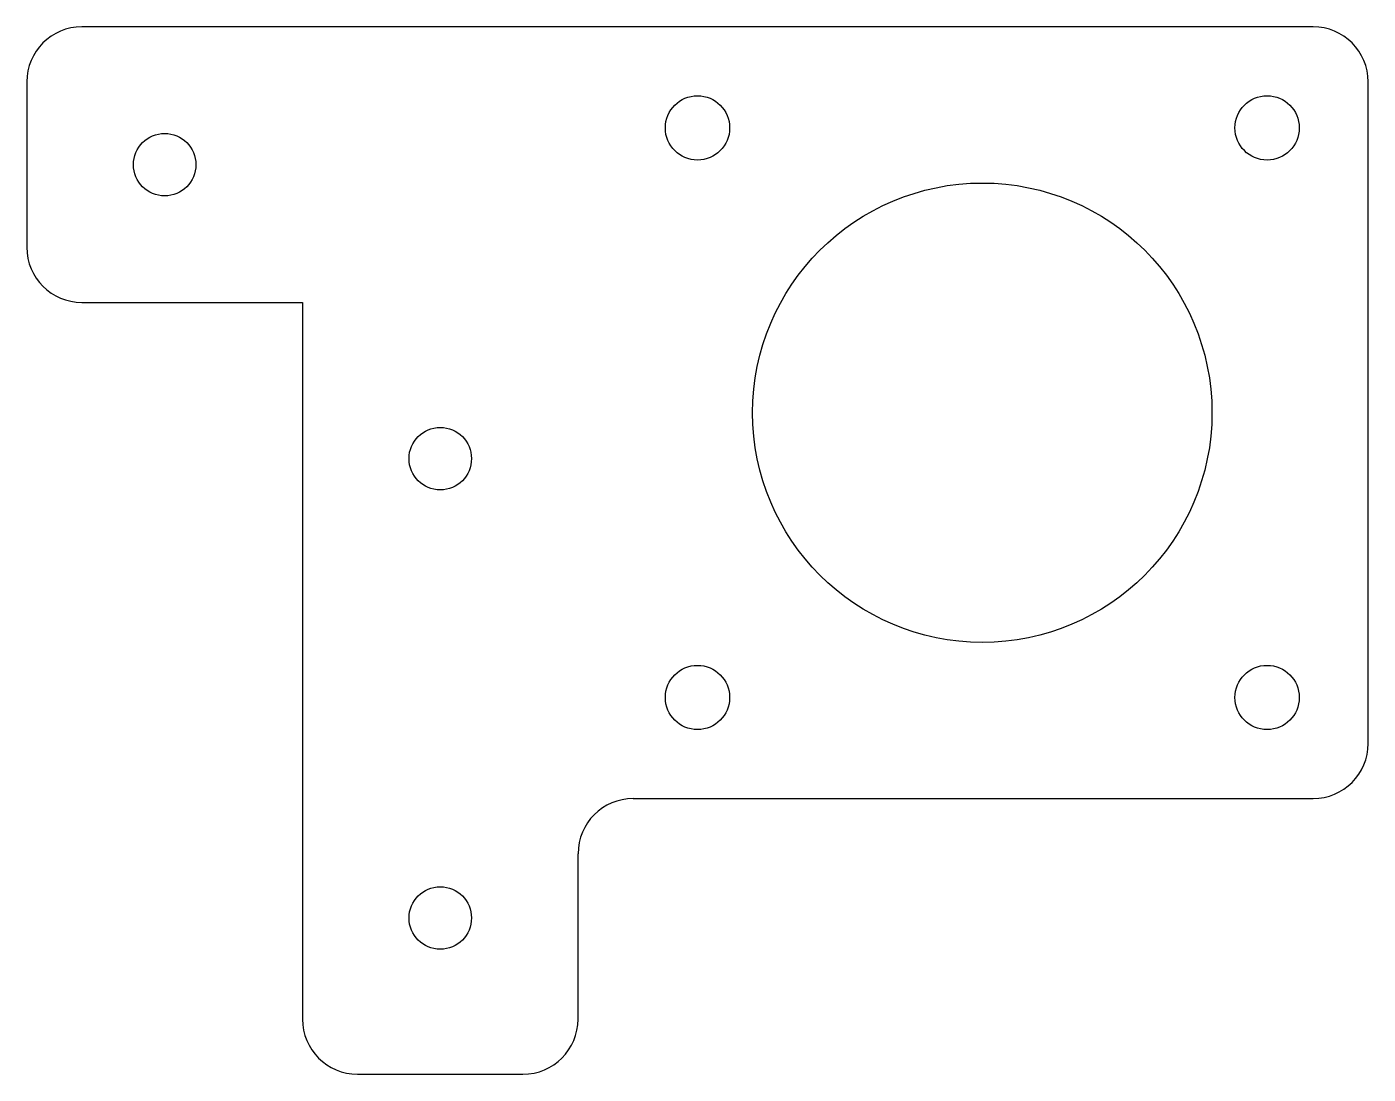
# Model space of a CAD drawing. Header units: millimetres. Extents: x -15 to 58, y -42 to 15.
import ezdxf

# ---------------------------------------------------------------- set-up
doc = ezdxf.new("R2010")
doc.units = ezdxf.units.MM

msp = doc.modelspace()

# ---------------------------------------------------------------- linework, layer by layer
at = {"color": 7, "linetype": 'Continuous', "lineweight": 25}
for p, q in [((55, 15), (-12, 15)), ((-15, 12), (-15, 3)), ((58, -24), (58, 12)), ((-12, 0), (0, 0)), ((0, 0), (0, -39)), ((18, -27), (55, -27)), ((15, -39), (15, -30)), ((3, -42), (12, -42))]:
    msp.add_line(p, q, dxfattribs=at)
for centre, radius in [((21.5, 9.5), 1.75), ((52.5, 9.5), 1.75), ((-7.5, 7.5), 1.7), ((37, -6), 12.5), ((7.5, -8.5), 1.7), ((21.5, -21.5), 1.75), ((52.5, -21.5), 1.75), ((7.5, -33.5), 1.7)]:
    msp.add_circle(centre, radius, dxfattribs=at)
for centre, start, end in [((-12, 12), 90, 180), ((55, 12), 0, 90), ((-12, 3), 180, 270), ((55, -24), 270, 0), ((18, -30), 90, 180), ((3, -39), 180, 270), ((12, -39), 270, 0)]:
    msp.add_arc(centre, 3, start, end, dxfattribs=at)

doc.saveas('drawing.dxf')
